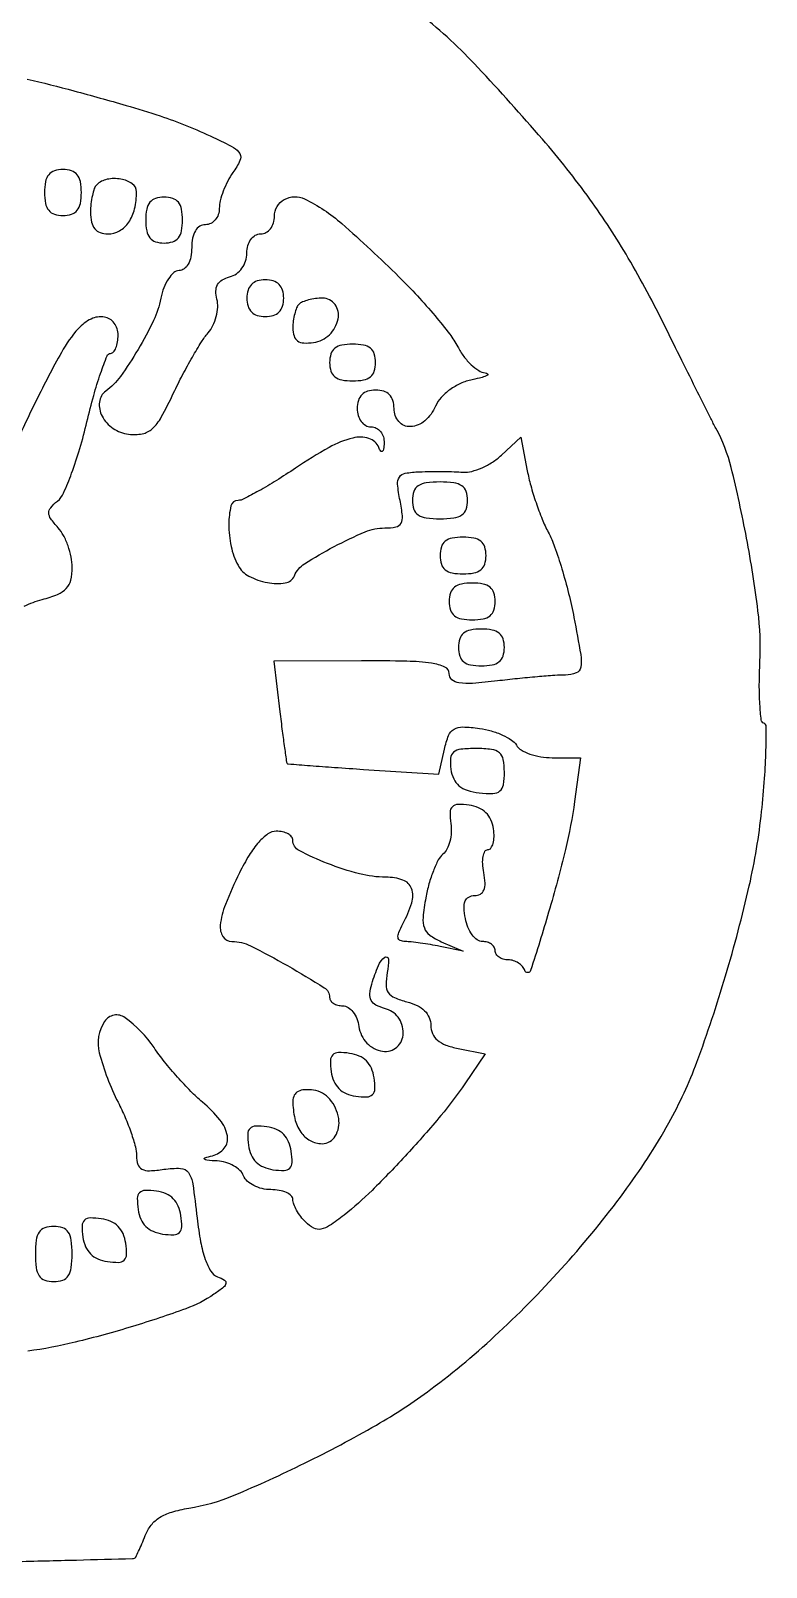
# Model space of a CAD drawing. Extents: x 1 to 181, y 0 to 254.
# Drawn here: x 101.5 to 181.5, y -0.1 to 167.1 of the extents above; entities that cross this region are included whole.
import ezdxf

# ---------------------------------------------------------------- set-up
doc = ezdxf.new("R2010")
doc.units = 0

msp = doc.modelspace()

# ---------------------------------------------------------------- linework, layer by layer
for points in [[(99.722645, 0.528973, 0.000709), (106.484096, 0.695169, 0.000062), (112.545213, 0.853506, 0.082579), (112.774751, 0.897895, 0.18755), (112.916533, 1.023914, 0.007277), (113.232334, 1.66317, 0.012096), (113.582959, 2.448101, 0.008148), (113.94666, 3.359705, -0.075595), (114.585873, 4.491219, -0.086231), (115.508773, 5.323195, -0.069305), (116.825375, 5.916225, -0.0315), (118.671909, 6.332716, 0.059738), (123.609815, 7.742996, 0.014841), (131.274609, 11.232391, 0.015901), (139.082386, 15.383842, 0.030607), (145, 19.275137, 0.027283), (152.410499, 25.484442, 0.022515), (159.615367, 32.858549, 0.02286), (165.987257, 40.689054, 0.031989), (170.879928, 48.26572, 0.039024), (173.925846, 54.88237, 0.015998), (177.051217, 64.268814, 0.016118), (179.628135, 74.066269, 0.030392), (180.963962, 82.12864, 0.007495), (181.284153, 85.739592, 0.012098), (181.436101, 88.821883, 0.00586), (181.470248, 91.381019, 0.319706), (181.205259, 91.754365, -0.289657), (180.926951, 92.104039, -0.011277), (180.779353, 93.819981, -0.017004), (180.71704, 95.949835, -0.010823), (180.782507, 98.429055, 0.0433), (180.568187, 103.992799, 0.015217), (179.329371, 111.896245, 0.014199), (177.6604, 119.564442, 0.063545), (176.002489, 123.843714, -0.007705), (175.437165, 124.926608, -0.000626), (174.00185, 127.79135, -0.000842), (172.299571, 131.213964, -0.000647), (170.451992, 134.956626, 0.018072), (166.466346, 142.368072, 0.02402), (162.289204, 148.777575, 0.021393), (157.144331, 155.293096, 0.010672), (150.114827, 163.108445, 0.033284), (143.986436, 168.822217, 0.044034)], [(101.111897, 161.845953, -0.008933), (106.20121, 160.561262, -0.003353), (111.857819, 158.984562, -0.010936), (115.571536, 157.834089, -0.015364), (118.484401, 156.760856, -0.014833), (121.360741, 155.499058, -0.012388), (123.546237, 154.394834, -0.143971), (124.221066, 153.729132, -0.243314), (124.242988, 152.970219, -0.040657), (123.48266, 151.671781, 0.034123), (122.915089, 150.730897, 0.027705), (122.435531, 149.654657, 0.028527), (122.104375, 148.609142, 0.062507), (122, 147.777494, -0.08302), (121.886503, 147.098647, -0.092668), (121.559375, 146.522139, -0.100591), (121.072138, 146.136635, -0.117751), (120.5, 146, 0.140575), (119.88002, 145.822179, 0.118484), (119.4, 145.333333, 0.088208), (119.09863, 144.543379, 0.04716), (119, 143.5, -0.048485), (118.903334, 142.505474, -0.077418), (118.6125, 141.704545, -0.102695), (118.168934, 141.185888, -0.166156), (117.625, 141, 0.183413), (117.054503, 140.783442, 0.066089), (116.477118, 140.116061, 0.054531), (115.979789, 139.142513, 0.041508), (115.648169, 137.990845, -0.061413), (114.846229, 135.57146, -0.02315), (113.168036, 132.417824, -0.022471), (111.24207, 129.479837, -0.078823), (109.651607, 127.880173, 0.210523), (108.964626, 126.693713, 0.150754), (109.257072, 125.168086, 0.121068), (110.458146, 123.824923, 0.121718), (112.142606, 123.194766, 0.076447), (113.62899, 123.249577, 0.13936), (114.705368, 123.791463, 0.081786), (115.690629, 125.049857, 0.014932), (117.038105, 127.694766, -0.009988), (118.015142, 129.660364, -0.009876), (119.073447, 131.592866, -0.009782), (120.0657, 133.246924, -0.037145), (120.779279, 134.217118, 0.06407), (121.304529, 135.018036, 0.048958), (121.668766, 136.001656, 0.049977), (121.828258, 137.009583, 0.078371), (121.741405, 137.880867, -0.065937), (121.629454, 138.778372, -0.127087), (121.814712, 139.473634, -0.130255), (122.309087, 139.981157, -0.071042), (123.116175, 140.320129, 0.090689), (123.859785, 140.667179, 0.081106), (124.466226, 141.266394, 0.078894), (124.863196, 142.04389, 0.078815), (125, 142.90638, -0.066206), (125.109095, 143.726668, -0.089551), (125.429116, 144.401063, -0.106036), (125.914282, 144.842133, -0.132401), (126.5, 145, 0.12694), (127.07205, 145.14761, 0.100762), (127.559375, 145.563021, 0.089679), (127.886976, 146.184424, 0.076722), (128, 146.916667, -0.271984), (129.07025, 148.738605, -0.24502), (131.278175, 148.800403, -0.067158), (135.323088, 146.111367, -0.014279), (141.526856, 140.339178, -0.011982), (143.534821, 138.263842, -0.011726), (145.455964, 136.079987, -0.011688), (147.050808, 134.08611, -0.042632), (147.91898, 132.719869, 0.040228), (148.578777, 131.670455, 0.042881), (149.385559, 130.764207, 0.047003), (150.212176, 130.117682, 0.124416), (150.91898, 129.881685, -0.171224), (151.175318, 129.769096, -0.514573), (151.154325, 129.611818, -0.05758), (150.567203, 129.38234, -0.012305), (149.5, 129.129134, 0.053301), (148.234093, 128.716855, 0.051165), (147.065133, 128.041972, 0.053919), (146.118325, 127.188562, 0.079075), (145.512872, 126.247449, -0.109609), (144.351708, 124.662223, -0.16792), (142.78986, 124.024753, -0.234244), (141.527469, 124.566558, -0.178148), (141, 126, 0.072254), (140.873159, 126.873159, 0.124864), (140.5, 127.5, 0.124864), (139.873159, 127.873159, 0.072254), (139, 128, 0.072254), (138.126841, 127.873159, 0.124864), (137.5, 127.5, 0.124864), (137.126841, 126.873159, 0.072254), (137, 126, 0.072314), (137.111864, 125.230589, 0.08892), (137.4375, 124.583333, 0.10214), (137.924246, 124.153209, 0.130775), (138.5, 124, -0.117584), (139.065902, 123.865052, -0.105533), (139.536184, 123.485938, -0.097345), (139.837493, 122.918248, -0.084943), (139.921053, 122.25, -0.021021), (139.862835, 121.583427, -0.185333), (139.724694, 121.327933, -0.449116), (139.54862, 121.351958, -0.051902), (139.337719, 121.75, 0.224546), (138.271539, 122.734335, 0.137639), (136.528691, 122.786953, 0.067502), (133.930123, 121.754538, 0.019927), (130.276102, 119.5, -0.00859), (128.209618, 118.159363, -0.01173), (126.30024, 117.028125, -0.008652), (124.681024, 116.155914, -0.119766), (124.03945, 116, 0.346552), (123.268681, 115.392862, 0.059017), (123.032096, 113.405736, 0.052348), (123.284015, 110.99211, 0.070818), (124.035184, 108.934259, 0.149911), (125.219771, 107.758182, 0.075166), (127.231673, 107.05974, 0.08288), (129.174905, 107.023385, 0.262282), (130.166667, 107.792595, -0.1528), (131.272519, 109.101897, -0.01972), (134.481692, 110.968216, -0.022285), (137.858538, 112.56933, -0.099877), (139.993034, 113, 0.047366), (141.206694, 113.115232, 0.222792), (141.758751, 113.515844, 0.155756), (141.915364, 114.306306, 0.020994), (141.65, 116, -0.022609), (141.380731, 117.75567, -0.17843), (141.578085, 118.541112, -0.20466), (142.221021, 118.951167, -0.030859), (143.775, 119.110691, -0.007138), (144.965748, 119.142041, -0.005177), (146.292127, 119.144284, -0.00523), (147.551753, 119.120195, -0.011378), (148.517347, 119.069613, 0.082784), (149.443543, 119.153291, 0.040261), (150.568284, 119.545808, 0.038491), (151.701782, 120.155059, 0.045002), (152.666392, 120.903824), (154.798091, 122.889804), (155.484776, 119.229457, 0.021903), (155.863328, 117.607185, 0.013891), (156.43859, 115.752936, 0.013951), (157.106181, 113.960353, 0.024954), (157.767522, 112.534555, -0.035792), (158.462817, 110.946336, -0.012234), (159.246187, 108.555463, -0.012091), (159.984834, 105.865406, -0.013666), (160.560002, 103.25, -0.004852), (161.292444, 99.211973, -0.079548), (161.307462, 97.842829, -0.268619), (160.808752, 97.216752, -0.092568), (159.628211, 96.991308, 0.016535), (158.475518, 96.948465, 0.004053), (156.582974, 96.799931, 0.004147), (154.416056, 96.594055, 0.004131), (152.25, 96.352017, -0.010464), (149.535834, 96.083493, -0.056929), (148.061616, 96.136662, -0.142616), (147.297966, 96.489762, -0.216901), (147, 97.14432, 0.297462), (146.53527, 97.85636, 0.067524), (145.079669, 98.274052, 0.031274), (142.406258, 98.493971, 0.005768), (137.459519, 98.533611), (127.919039, 98.5), (128.584718, 93, 0.001858), (128.848912, 90.883155, 0.002992), (129.091515, 89.081663, 0.000556), (129.316457, 87.496442, 0.172045), (129.375199, 87.384383, 0.168578), (129.493072, 87.332703, 0.000253), (131.869794, 87.14532, 0.001991), (134.54238, 86.946676, 0.001223), (137.692184, 86.732907), (145.884368, 86.197047), (146.482306, 88.919442, -0.038513), (146.93267, 90.411246, -0.167455), (147.520444, 91.106238, -0.14427), (148.466498, 91.348201, -0.026212), (150.290122, 91.186234, -0.034782), (151.577452, 90.911134, -0.036573), (152.792007, 90.463403, -0.039261), (153.772055, 89.921909, -0.114924), (154.29969, 89.365316, 0.128135), (154.823454, 88.840855, 0.048364), (155.771052, 88.401061, 0.043886), (156.945657, 88.100935, 0.040634), (158.185614, 88), (161.271848, 88), (160.631305, 83.25, -0.026254), (159.640173, 77.998464, -0.011669), (157.81195, 71.190984, -0.006956), (155.84909, 64.837033, -0.723886), (155.221848, 64.834455, 0.098998), (154.967293, 65.27997, 0.07037), (154.531314, 65.657621, 0.067541), (153.98725, 65.912723, 0.076038), (153.416667, 66, -0.068857), (152.8752, 66.074923, -0.085122), (152.416146, 66.29375, -0.099913), (152.109202, 66.618662, -0.140362), (152, 67, 0.137189), (151.893362, 67.381339, 0.100221), (151.59362, 67.70625, 0.08621), (151.145284, 67.924981, 0.070593), (150.616577, 68, -0.159737), (150.051939, 68.185111, -0.074439), (149.49915, 68.734375, -0.062319), (149.040596, 69.543651, -0.050582), (148.755249, 70.5, -0.033959), (148.615383, 71.650362, -0.108828), (148.740522, 72.407946, -0.174793), (149.124058, 72.839465, -0.125176), (149.755249, 73, 0.125176), (150.38644, 73.160535, 0.174793), (150.769976, 73.592054, 0.108828), (150.895115, 74.349638, 0.033959), (150.755249, 75.5, -0.034354), (150.639531, 76.458048, -0.057756), (150.691174, 77.265625, -0.083398), (150.888209, 77.812771, -0.271042), (151.208223, 78, 0.242371), (151.539454, 78.170582, 0.088822), (151.771788, 78.660938, 0.062786), (151.87418, 79.388103, 0.03891), (151.819551, 80.25, 0.071586), (151.53049, 81.240283, 0.093209), (150.988327, 82.011367, 0.09155), (150.194586, 82.542255, 0.06665), (149.16996, 82.83004, 0.036557), (147.943457, 82.913112, 0.197998), (147.340644, 82.660806, 0.197884), (147.090471, 82.056908, 0.036511), (147.177686, 80.83004, -0.050998), (147.218308, 79.864593, -0.048048), (147.065256, 78.890699, -0.051619), (146.754178, 78.051678, -0.104309), (146.320634, 77.5, 0.0988), (145.815496, 76.871452, 0.026211), (145.279209, 75.694645, 0.025531), (144.798559, 74.26407, 0.023808), (144.453186, 72.758364, 0.019892), (144.156231, 70.621608, 0.109871), (144.295047, 69.475689, 0.154117), (144.882837, 68.694808, 0.051501), (146.140278, 67.980156), (148.5, 66.943584), (146, 67.458137, 0.008429), (144.948598, 67.656125, 0.007655), (143.856852, 67.825552, 0.007686), (142.875578, 67.947139, 0.024326), (142.214816, 67.986345, -0.104205), (141.672723, 68.106592, -0.259929), (141.439627, 68.42213, -0.131057), (141.514888, 68.984731, -0.024451), (141.964816, 69.934259, 0.04542), (142.930623, 72.214674, 0.166184), (142.900419, 73.761962, 0.224311), (141.97003, 74.683472, 0.085026), (140.122124, 75, -0.062556), (137.238139, 75.362239, -0.031907), (133.759611, 76.490685, -0.025494), (130.676762, 77.898811, -0.279817), (130, 79.01342, 0.176939), (129.862459, 79.389921, 0.092533), (129.471034, 79.710192, 0.072656), (128.888214, 79.927012, 0.052823), (128.199266, 80, 0.154825), (127.295002, 79.713117, 0.058234), (126.294312, 78.816212, 0.044386), (125.247552, 77.39549, 0.023509), (124.199266, 75.473249, 0.017247), (122.668736, 72.025266, 0.06843), (122.104312, 69.783253, 0.172842), (122.401029, 68.529146, 0.254322), (123.374047, 68, -0.116254), (125.391337, 67.524537, -0.014292), (129.411683, 65.372266, -0.009873), (133.413232, 62.974428, -0.258326), (134, 61.914505, 0.154105), (134.110111, 61.56573, 0.097902), (134.420194, 61.268636, 0.080391), (134.883488, 61.06816, 0.062068), (135.430449, 61, -0.145606), (136.000991, 60.830253, -0.083039), (136.534572, 60.339062, -0.070703), (136.951678, 59.610354, -0.059475), (137.180449, 58.75, 0.154747), (138.044174, 56.953421, 0.168082), (139.757554, 56.055858, 0.221965), (141.321478, 56.51804, 0.214868), (142, 58.024069, 0.074823), (141.860223, 58.95289, 0.086878), (141.454324, 59.747903, 0.088134), (140.808187, 60.349366, 0.079671), (139.971957, 60.717584, -0.058118), (139.030574, 61.084753, -0.1515), (138.523924, 61.594762, -0.143918), (138.380168, 62.320667, -0.050599), (138.584352, 63.373965, -0.024286), (139.299862, 65.3893, -0.136651), (139.994908, 66.282395, -0.609485), (140.392659, 66.086871, -0.052063), (140.268058, 64.621922, 0.044068), (140.132457, 63.281309, 0.151397), (140.377886, 62.452165, 0.14553), (141.056694, 61.887952, 0.039654), (142.392235, 61.437691, -0.050986), (143.503805, 61.034719, -0.082347), (144.32447, 60.456246, -0.097296), (144.824336, 59.723231, -0.101475), (145, 58.866592, 0.103669), (145.186724, 57.975689, 0.114033), (145.712847, 57.269471, 0.087254), (146.6232, 56.736863, 0.039495), (147.956961, 56.358608), (150.913921, 55.767216), (148.699915, 52.509013, -0.024928), (146.100493, 49.066066, -0.011775), (142.42839, 44.88002, -0.011699), (138.609436, 40.918164, -0.02847), (135.569072, 38.232992, -0.01797), (133.995799, 37.084495, -0.102981), (133.045309, 36.694449, -0.170894), (132.262034, 36.816316, -0.073263), (131.400645, 37.456498, -0.034292), (130.864647, 38.071532, -0.033211), (130.411439, 38.760436, -0.035047), (130.096609, 39.419873, -0.094116), (130, 39.928571, 0.208536), (129.821385, 40.338207, 0.082051), (129.297053, 40.685268, 0.062515), (128.523113, 40.921372, 0.042835), (127.606989, 41, -0.058092), (126.64904, 41.111675, -0.059009), (125.747841, 41.440625, -0.065064), (125.03509, 41.925958, -0.119725), (124.638374, 42.5, 0.111097), (124.250188, 43.082666, 0.061841), (123.561696, 43.59345, 0.057044), (122.696655, 43.960001, 0.059077), (121.781385, 44.116001, -0.006024), (120.642176, 44.187697, -0.189326), (120.393323, 44.307637, -0.550003), (120.431698, 44.452921, -0.012815), (121.25, 44.689326, 0.159172), (122.545912, 45.522356, 0.220618), (122.8821, 46.84165, 0.125964), (122.0741, 48.578757, 0.04636), (120.160571, 50.518342, -0.023932), (118.899484, 51.686963, -0.012705), (117.447119, 53.245424, -0.012617), (116.040082, 54.917498, -0.019101), (114.910571, 56.446949, 0.085834), (111.757204, 59.704447, 0.428553), (109.520601, 59.29893, 0.212254), (108.956469, 55.876872, 0.054193), (111, 50.5, -0.017542), (111.765552, 48.85856, -0.017647), (112.4125, 47.170734, -0.017761), (112.870972, 45.663133, -0.065017), (113, 44.675059, 0.077839), (113.146754, 43.738098, 0.203122), (113.583121, 43.231976, 0.127296), (114.418094, 43.058147, 0.024442), (115.970429, 43.208968, -0.044479), (117.797486, 43.31291, -0.239821), (118.642778, 42.848024, -0.114218), (119.111203, 41.639511, -0.007417), (119.592804, 37.882496, 0.016832), (119.971838, 35.310533, 0.038393), (120.469708, 33.414029, 0.052871), (121.073725, 32.12808, 0.166417), (121.795074, 31.525143, -0.0425), (122.565558, 31.151667, -0.316665), (122.722851, 30.80052, -0.180431), (122.461624, 30.373712, -0.015861), (121.422699, 29.61171, -0.063487), (118.372411, 28.045719, -0.01274), (112.566505, 26.108679, -0.014271), (106.327411, 24.395387, -0.026901), (101.196844, 23.431698)], [(100.786902, 104.475953, -0.055934), (102.75, 105.222149, 0.03215), (104.424455, 105.7692, 0.110238), (105.36355, 106.411174, 0.132701), (105.844721, 107.318282, 0.05602), (106, 108.699851, 0.04914), (105.888147, 109.835203, 0.035619), (105.551964, 111.061309, 0.036238), (105.059341, 112.190835, 0.063048), (104.474772, 113.027877, -0.025993), (103.674986, 114.009673, -0.153021), (103.463664, 114.630822, -0.185823), (103.665083, 115.194456, -0.041875), (104.40463, 115.92085, 0.115669), (105.068408, 116.798082, 0.015512), (105.947225, 118.957985, 0.017242), (106.834963, 121.628601, 0.01373), (107.612702, 124.564232, -0.009754), (108.343638, 127.414567, -0.015565), (109.090787, 129.815743, -0.009469), (109.794993, 131.73462, -0.309372), (110.182844, 132, 0.223106), (110.495658, 132.146893, 0.076366), (110.75996, 132.5875, 0.058081), (110.940214, 133.234154, 0.038974), (111, 134, 0.15874), (110.579453, 135.291264, 0.197712), (109.513054, 135.946109, 0.15379), (108.062574, 135.734487, 0.096487), (106.678571, 134.698775, 0.058477), (104.830155, 132.105008, 0.01071), (102.101778, 126.876014, 0.011158), (99.59801, 121.518579, 0.050857)]]:
    msp.add_lwpolyline(points, format="xyb")
for points in [[(103, 149.5, 0.044917), (103.106468, 148.317234, 0.124434), (103.45, 147.5625, 0.149477), (104.064742, 147.142566, 0.07578), (105, 147, 0.07578), (105.935258, 147.142566, 0.149477), (106.55, 147.5625, 0.124434), (106.893532, 148.317234, 0.044917), (107, 149.5, 0.044917), (106.893532, 150.682766, 0.124434), (106.55, 151.4375, 0.149477), (105.935258, 151.857434, 0.07578), (105, 152, 0.07578), (104.064742, 151.857434, 0.149477), (103.45, 151.4375, 0.124434), (103.106468, 150.682766, 0.044917)], [(108.666667, 150.333333, 0.11238), (108.409196, 149.924097, 0.029781), (108.195833, 149.177083, 0.028659), (108.049067, 148.275476, 0.026022), (108, 147.333333, 0.05205), (108.110286, 146.276774, 0.11895), (108.452823, 145.558151, 0.139456), (109.043235, 145.143666, 0.083936), (109.893011, 145, 0.130322), (111.149625, 145.333189, 0.114633), (112.147749, 146.25679, 0.092141), (112.786167, 147.717167, 0.057152), (113, 149.581787, 0.24804), (112.541339, 150.449476, 0.107041), (111.292499, 150.955527, 0.092797), (109.79045, 150.935491, 0.147812)], [(114, 146.5, 0.044917), (114.106468, 145.317234, 0.124434), (114.45, 144.5625, 0.149477), (115.064742, 144.142566, 0.07578), (116, 144, 0.07578), (116.935258, 144.142566, 0.149477), (117.55, 144.5625, 0.124434), (117.893532, 145.317234, 0.044917), (118, 146.5, 0.044917), (117.893532, 147.682766, 0.124434), (117.55, 148.4375, 0.149477), (116.935258, 148.857434, 0.07578), (116, 149, 0.07578), (115.064742, 148.857434, 0.149477), (114.45, 148.4375, 0.124434), (114.106468, 147.682766, 0.044917)], [(125, 138, 0.072254), (125.126841, 137.126841, 0.124864), (125.5, 136.5, 0.124864), (126.126841, 136.126841, 0.072254), (127, 136, 0.072254), (127.873159, 136.126841, 0.124864), (128.5, 136.5, 0.124864), (128.873159, 137.126841, 0.072254), (129, 138, 0.072254), (128.873159, 138.873159, 0.124864), (128.5, 139.5, 0.124864), (127.873159, 139.873159, 0.072254), (127, 140, 0.072254), (126.126841, 139.873159, 0.124864), (125.5, 139.5, 0.124864), (125.126841, 138.873159, 0.072254)], [(130.666667, 137.333333, 0.09959), (130.409978, 136.947356, 0.033637), (130.195833, 136.303528, 0.031899), (130.049156, 135.541158, 0.031585), (130, 134.763782, 0.071261), (130.125661, 133.88657, 0.169862), (130.503621, 133.35835, 0.143478), (131.179999, 133.128035, 0.046099), (132.25, 133.180449, 0.158941), (133.974931, 134.027183, 0.150466), (134.915536, 135.746766, 0.209306), (134.580852, 137.310762, 0.241362), (133.236218, 138, 0.031585), (132.458842, 137.950844, 0.031899), (131.696472, 137.804167, 0.033637), (131.052644, 137.590022, 0.09959)], [(134, 131, 0.07578), (134.142566, 130.064742, 0.149477), (134.5625, 129.45, 0.124434), (135.317234, 129.106468, 0.044917), (136.5, 129, 0.044917), (137.682766, 129.106468, 0.124434), (138.4375, 129.45, 0.149477), (138.857434, 130.064742, 0.07578), (139, 131, 0.07578), (138.857434, 131.935258, 0.149477), (138.4375, 132.55, 0.124434), (137.682766, 132.893532, 0.044917), (136.5, 133, 0.044917), (135.317234, 132.893532, 0.124434), (134.5625, 132.55, 0.149477), (134.142566, 131.935258, 0.07578)], [(143, 116, 0.081208), (143.159458, 115.024683, 0.166173), (143.625, 114.416667, 0.116834), (144.499083, 114.092253, 0.030703), (146, 114, 0.030703), (147.500917, 114.092253, 0.116834), (148.375, 114.416667, 0.166173), (148.840542, 115.024683, 0.081208), (149, 116, 0.081208), (148.840542, 116.975317, 0.166173), (148.375, 117.583333, 0.116834), (147.500917, 117.907747, 0.030703), (146, 118, 0.030703), (144.499083, 117.907747, 0.116834), (143.625, 117.583333, 0.166173), (143.159458, 116.975317, 0.081208)], [(146, 110, 0.07578), (146.142566, 109.064742, 0.149477), (146.5625, 108.45, 0.124434), (147.317234, 108.106468, 0.044917), (148.5, 108, 0.044917), (149.682766, 108.106468, 0.124434), (150.4375, 108.45, 0.149477), (150.857434, 109.064742, 0.07578), (151, 110, 0.07578), (150.857434, 110.935258, 0.149477), (150.4375, 111.55, 0.124434), (149.682766, 111.893532, 0.044917), (148.5, 112, 0.044917), (147.317234, 111.893532, 0.124434), (146.5625, 111.55, 0.149477), (146.142566, 110.935258, 0.07578)], [(147, 105, 0.07578), (147.142566, 104.064742, 0.149477), (147.5625, 103.45, 0.124434), (148.317234, 103.106468, 0.044917), (149.5, 103, 0.044917), (150.682766, 103.106468, 0.124434), (151.4375, 103.45, 0.149477), (151.857434, 104.064742, 0.07578), (152, 105, 0.07578), (151.857434, 105.935258, 0.149477), (151.4375, 106.55, 0.124434), (150.682766, 106.893532, 0.044917), (149.5, 107, 0.044917), (148.317234, 106.893532, 0.124434), (147.5625, 106.55, 0.149477), (147.142566, 105.935258, 0.07578)], [(148, 100, 0.07578), (148.142566, 99.064742, 0.149477), (148.5625, 98.45, 0.124434), (149.317234, 98.106468, 0.044917), (150.5, 98, 0.044917), (151.682766, 98.106468, 0.124434), (152.4375, 98.45, 0.149477), (152.857434, 99.064742, 0.07578), (153, 100, 0.07578), (152.857434, 100.935258, 0.149477), (152.4375, 101.55, 0.124434), (151.682766, 101.893532, 0.044917), (150.5, 102, 0.044917), (149.317234, 101.893532, 0.124434), (148.5625, 101.55, 0.149477), (148.142566, 100.935258, 0.07578)], [(147.180449, 86.75, 0.072404), (147.489335, 85.698169, 0.11152), (148.062647, 84.947622, 0.098515), (148.960485, 84.457168, 0.047288), (150.25, 84.183578, 0.031046), (151.758446, 84.104332, 0.170664), (152.512941, 84.377743, 0.185524), (152.894952, 85.047748, 0.037847), (153, 86.433578, 0.045088), (152.875437, 87.812107, 0.175315), (152.450989, 88.540977, 0.146524), (151.604826, 88.904114, 0.02861), (149.930449, 89, 0.024371), (148.263613, 88.918705, 0.148135), (147.474289, 88.592774, 0.206043), (147.139245, 87.947116, 0.053387)], [(134.16996, 53.83004, 0.066889), (134.462026, 52.792065, 0.094664), (135, 52, 0.094664), (135.792065, 51.462026, 0.066889), (136.83004, 51.16996, 0.036721), (138.055569, 51.087358, 0.197325), (138.660079, 51.339921, 0.197325), (138.912642, 51.944431, 0.036721), (138.83004, 53.16996, 0.066889), (138.537974, 54.207935, 0.094664), (138, 55, 0.094664), (137.207935, 55.537974, 0.066889), (136.16996, 55.83004, 0.036721), (134.944431, 55.912642, 0.197325), (134.339921, 55.660079, 0.197325), (134.087358, 55.055569, 0.036721)], [(130, 50.651338, 0.055652), (130.214187, 48.732945, 0.094364), (130.857013, 47.256143, 0.118065), (131.873819, 46.333221, 0.126161), (133.173411, 46, 0.265326), (134.614154, 46.822432, 0.174426), (134.980298, 48.746844, 0.135683), (134.033261, 50.827824, 0.185308), (132.25, 51.819551, 0.046703), (131.276095, 51.866082, 0.10875), (130.574388, 51.677724, 0.150656), (130.154393, 51.263934, 0.124075)], [(125.16996, 45.83004, 0.066889), (125.462026, 44.792065, 0.094664), (126, 44, 0.094664), (126.792065, 43.462026, 0.066889), (127.83004, 43.16996, 0.036721), (129.055569, 43.087358, 0.197325), (129.660079, 43.339921, 0.197325), (129.912642, 43.944431, 0.036721), (129.83004, 45.16996, 0.066889), (129.537974, 46.207935, 0.094664), (129, 47, 0.094664), (128.207935, 47.537974, 0.066889), (127.16996, 47.83004, 0.036721), (125.944431, 47.912642, 0.197325), (125.339921, 47.660079, 0.197325), (125.087358, 47.055569, 0.036721)], [(113.16996, 38.83004, 0.066889), (113.462026, 37.792065, 0.094664), (114, 37, 0.094664), (114.792065, 36.462026, 0.066889), (115.83004, 36.16996, 0.036721), (117.055569, 36.087358, 0.197325), (117.660079, 36.339921, 0.197325), (117.912642, 36.944431, 0.036721), (117.83004, 38.16996, 0.066889), (117.537974, 39.207935, 0.094664), (117, 40, 0.094664), (116.207935, 40.537974, 0.066889), (115.16996, 40.83004, 0.036721), (113.944431, 40.912642, 0.197325), (113.339921, 40.660079, 0.197325), (113.087358, 40.055569, 0.036721)], [(102, 34, 0.030703), (102.092253, 32.499083, 0.116834), (102.416667, 31.625, 0.166173), (103.024683, 31.159458, 0.081208), (104, 31, 0.081208), (104.975317, 31.159458, 0.166173), (105.583333, 31.625, 0.116834), (105.907747, 32.499083, 0.030703), (106, 34, 0.030703), (105.907747, 35.500917, 0.116834), (105.583333, 36.375, 0.166173), (104.975317, 36.840542, 0.081208), (104, 37, 0.081208), (103.024683, 36.840542, 0.166173), (102.416667, 36.375, 0.116834), (102.092253, 35.500917, 0.030703)], [(107.16996, 35.83004, 0.066889), (107.462026, 34.792065, 0.094664), (108, 34, 0.094664), (108.792065, 33.462026, 0.066889), (109.83004, 33.16996, 0.036721), (111.055569, 33.087358, 0.197325), (111.660079, 33.339921, 0.197325), (111.912642, 33.944431, 0.036721), (111.83004, 35.16996, 0.066889), (111.537974, 36.207935, 0.094664), (111, 37, 0.094664), (110.207935, 37.537974, 0.066889), (109.16996, 37.83004, 0.036721), (107.944431, 37.912642, 0.197325), (107.339921, 37.660079, 0.197325), (107.087358, 37.055569, 0.036721)]]:
    msp.add_lwpolyline(points, format="xyb", close=True)

doc.saveas('drawing.dxf')
